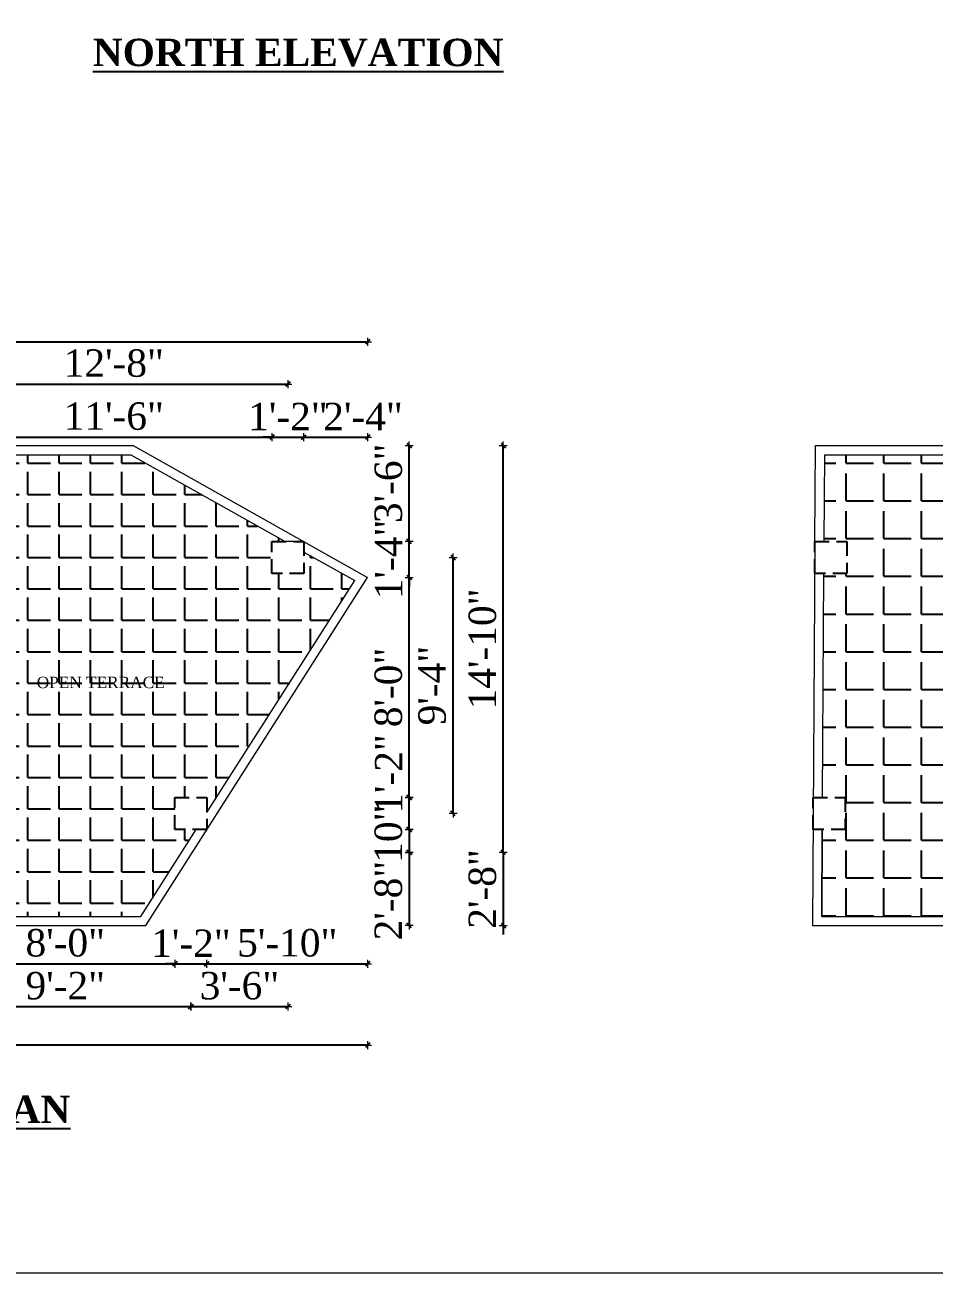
# Model space of a CAD drawing. Header units: inches. Extents: x 4069 to 291496, y -47643 to 12535.
# Drawn here: x 37606 to 38004, y -384 to 162 of the extents above; entities that cross this region are included whole.
import ezdxf

# ---------------------------------------------------------------- set-up
doc = ezdxf.new("R2010")
doc.units = ezdxf.units.IN
doc.header["$LTSCALE"] = 5
doc.header["$MEASUREMENT"] = 0
doc.linetypes.add('HIDDEN', pattern=[0.375, 0.25, -0.125])
for name, color, linetype, lineweight in [('A-WALL', 7, 'Continuous', 9), ('Dimension', 7, 'Continuous', 18), ('ele1', 21, 'Continuous', 20)]:
    doc.layers.add(name, color=color, linetype=linetype, lineweight=lineweight)
doc.layers.add('dim line', color=7, linetype='Continuous', lineweight=15, true_color=0xfab2b2)
doc.layers.add('TEXT', color=6, linetype='Continuous')
doc.layers.add('WALL', color=7, linetype='Continuous')
doc.styles.add('ordinary', font='times.ttf')
doc.dimstyles.new('Copy of 96', dxfattribs={"dimtxt": 7, "dimasz": 4, "dimexe": 0.5, "dimexo": 0.5, "dimgap": 3, "dimtad": 1, "dimdec": 1, "dimzin": 11, "dimdsep": 46, "dimlunit": 4, "dimtxsty": 'ordinary', "dimblk": 'OBLIQUE', "dimcen": 0.09, "dimse1": 1, "dimse2": 1, "dimclrt": 6, "dimazin": 0, "dimtfac": 1, "dimtdec": 1, "dimtix": 1, "dimtmove": 2, "dimatfit": 3, "dimldrblk": 'leader', "dimfxl": 0.5, "dimfxlon": 1, "dimtolj": 1, "dimtzin": 0, "dimarcsym": 0})

# ---------------------------------------------------------------- blocks, each defined once
blk = doc.blocks.new('oblique')
at = {"color": 0, "lineweight": -2}
blk.add_line((0.25, 0.25), (-0.25, -0.25), dxfattribs=at)
at = {"layer": 'dim line', "lineweight": 9}
for p, q in [((-0.4375, 0), (0.4375, 0)), ((0, 0.4375), (0, -0.4375))]:
    blk.add_line(p, q, dxfattribs=at)
blk = doc.blocks.new('*D1778')
at = {"layer": 'A-WALL', "color": 0, "lineweight": -2, "ltscale": 5, "transparency": 16777216}
blk.add_line((37575.35, -248.64), (37671.35, -248.64), dxfattribs=at)
at = {"layer": 'Defpoints', "color": 0, "ltscale": 5, "transparency": 16777216}
for p in [(37575.35, -189.89, -58.17), (37671.35, -189.89), (37671.35, -248.64)]:
    blk.add_point(p, dxfattribs=at)
at = {"layer": 'A-WALL', "color": 0, "lineweight": -2, "ltscale": 5, "transparency": 16777216, "xscale": 4, "yscale": 4, "zscale": 4, "rotation": 180}
blk.add_blockref('oblique', (37575.35, -248.64), dxfattribs=at)
at = {"layer": 'A-WALL', "color": 0, "lineweight": -2, "ltscale": 5, "transparency": 16777216, "xscale": 4, "yscale": 4, "zscale": 4}
blk.add_blockref('oblique', (37671.35, -248.64), dxfattribs=at)
at = {"layer": 'A-WALL', "color": 6, "ltscale": 5, "transparency": 16777216, "insert": (37623.35, -239.54), "char_height": 12, "attachment_point": 5, "style": 'ordinary'}
blk.add_mtext('\\A1;8\'-0"', dxfattribs=at)
blk = doc.blocks.new('_OBLIQUE')
at = {"color": 0, "linetype": 'ByBlock'}
blk.add_line((-0.5, -0.5), (0.5, 0.5), dxfattribs=at)
blk = doc.blocks.new('leader')
at = {"layer": 'Dimension'}
for p, q in [((0, -4.33), (0, 4.33)), ((-4.42, 0), (4.42, 0))]:
    blk.add_line(p, q, dxfattribs=at)
blk = doc.blocks.new('*D1779')
at = {"layer": 'A-WALL', "color": 0, "lineweight": -2, "ltscale": 5, "transparency": 16777216}
for p, q in [((37671.35, -248.64), (37667.35, -248.64)), ((37671.35, -248.64), (37685.35, -248.64)), ((37685.35, -248.64), (37689.35, -248.64))]:
    blk.add_line(p, q, dxfattribs=at)
at = {"layer": 'Defpoints', "color": 0, "ltscale": 5, "transparency": 16777216}
for p in [(37671.35, -189.89), (37685.35, -189.89, -58.17), (37685.35, -248.64)]:
    blk.add_point(p, dxfattribs=at)
at = {"layer": 'A-WALL', "color": 0, "lineweight": -2, "ltscale": 5, "transparency": 16777216, "xscale": 4, "yscale": 4, "zscale": 4}
blk.add_blockref('oblique', (37671.35, -248.64), dxfattribs=at)
at = {"layer": 'A-WALL', "color": 0, "lineweight": -2, "ltscale": 5, "transparency": 16777216, "xscale": 4, "yscale": 4, "zscale": 4, "rotation": 180}
blk.add_blockref('oblique', (37685.35, -248.64), dxfattribs=at)
at = {"layer": 'A-WALL', "color": 6, "ltscale": 5, "transparency": 16777216, "insert": (37678.35, -239.64), "char_height": 12, "attachment_point": 5, "style": 'ordinary'}
blk.add_mtext('\\A1;1\'-2"', dxfattribs=at)
blk = doc.blocks.new('*D1781')
at = {"layer": 'A-WALL', "color": 0, "lineweight": -2, "ltscale": 5, "transparency": 16777216}
blk.add_line((37568.35, -267.4), (37678.35, -267.4), dxfattribs=at)
at = {"layer": 'Defpoints', "color": 0, "ltscale": 5, "transparency": 16777216}
for p in [(37568.35, -182.89, -58.17), (37678.35, -182.89, -58.17), (37678.35, -267.4)]:
    blk.add_point(p, dxfattribs=at)
at = {"layer": 'A-WALL', "color": 0, "lineweight": -2, "ltscale": 5, "transparency": 16777216, "xscale": 4, "yscale": 4, "zscale": 4, "rotation": 180}
blk.add_blockref('oblique', (37568.35, -267.4), dxfattribs=at)
at = {"layer": 'A-WALL', "color": 0, "lineweight": -2, "ltscale": 5, "transparency": 16777216, "xscale": 4, "yscale": 4, "zscale": 4}
blk.add_blockref('oblique', (37678.35, -267.4), dxfattribs=at)
at = {"layer": 'A-WALL', "color": 6, "ltscale": 5, "transparency": 16777216, "insert": (37623.35, -258.28), "char_height": 12, "attachment_point": 5, "style": 'ordinary'}
blk.add_mtext('\\A1;9\'-2"', dxfattribs=at)
blk = doc.blocks.new('*D1731')
at = {"layer": 'A-WALL', "color": 0, "lineweight": -2, "ltscale": 5, "transparency": 16777216}
blk.add_line((37755.69, -284.2), (37342.02, -284.2), dxfattribs=at)
at = {"layer": 'Defpoints', "color": 0, "ltscale": 5, "transparency": 16777216}
for p in [(37755.69, -79.55, -58), (37342.02, -189.89, -58.17), (37342.02, -284.2)]:
    blk.add_point(p, dxfattribs=at)
at = {"layer": 'A-WALL', "color": 0, "lineweight": -2, "ltscale": 5, "transparency": 16777216, "xscale": 4, "yscale": 4, "zscale": 4, "rotation": 180}
blk.add_blockref('oblique', (37342.02, -284.2), dxfattribs=at)
at = {"layer": 'A-WALL', "color": 0, "lineweight": -2, "ltscale": 5, "transparency": 16777216, "xscale": 4, "yscale": 4, "zscale": 4}
blk.add_blockref('oblique', (37755.69, -284.2), dxfattribs=at)
at = {"layer": 'A-WALL', "color": 6, "ltscale": 5, "transparency": 16777216, "insert": (37548.86, -275.1), "char_height": 12, "attachment_point": 5, "style": 'ordinary'}
blk.add_mtext('\\A1;34\'-6"', dxfattribs=at)
blk = doc.blocks.new('*D1733')
at = {"layer": 'A-WALL', "color": 0, "lineweight": -2, "ltscale": 5, "transparency": 16777216}
blk.add_line((37575.35, -18.18), (37713.81, -18.18), dxfattribs=at)
at = {"layer": 'Defpoints', "color": 0, "ltscale": 5, "transparency": 16777216}
for p in [(37713.81, -18.18), (37575.35, -63.89, -58.17), (37713.81, -63.89, -58.17)]:
    blk.add_point(p, dxfattribs=at)
at = {"layer": 'A-WALL', "color": 0, "lineweight": -2, "ltscale": 5, "transparency": 16777216, "xscale": 4, "yscale": 4, "zscale": 4, "rotation": 180}
blk.add_blockref('oblique', (37575.35, -18.18), dxfattribs=at)
at = {"layer": 'A-WALL', "color": 0, "lineweight": -2, "ltscale": 5, "transparency": 16777216, "xscale": 4, "yscale": 4, "zscale": 4}
blk.add_blockref('oblique', (37713.81, -18.18), dxfattribs=at)
at = {"layer": 'A-WALL', "color": 6, "ltscale": 5, "transparency": 16777216, "insert": (37644.58, -9.08), "char_height": 12, "attachment_point": 5, "style": 'ordinary'}
blk.add_mtext('\\A1;11\'-6"', dxfattribs=at)
blk = doc.blocks.new('*D1786')
at = {"layer": 'A-WALL', "color": 0, "lineweight": -2, "ltscale": 5, "transparency": 16777216}
for p, q in [((37713.81, -18.18), (37709.81, -18.18)), ((37713.81, -18.18), (37727.81, -18.18)), ((37727.81, -18.18), (37731.81, -18.18))]:
    blk.add_line(p, q, dxfattribs=at)
at = {"layer": 'Defpoints', "color": 0, "ltscale": 5, "transparency": 16777216}
for p in [(37727.81, -18.18), (37713.81, -63.89, -58.17), (37727.81, -63.89, -58.17)]:
    blk.add_point(p, dxfattribs=at)
at = {"layer": 'A-WALL', "color": 0, "lineweight": -2, "ltscale": 5, "transparency": 16777216, "xscale": 4, "yscale": 4, "zscale": 4}
blk.add_blockref('oblique', (37713.81, -18.18), dxfattribs=at)
at = {"layer": 'A-WALL', "color": 0, "lineweight": -2, "ltscale": 5, "transparency": 16777216, "xscale": 4, "yscale": 4, "zscale": 4, "rotation": 180}
blk.add_blockref('oblique', (37727.81, -18.18), dxfattribs=at)
at = {"layer": 'A-WALL', "color": 6, "ltscale": 5, "transparency": 16777216, "insert": (37720.81, -9.18), "char_height": 12, "attachment_point": 5, "style": 'ordinary'}
blk.add_mtext('\\A1;1\'-2"', dxfattribs=at)
blk = doc.blocks.new('*D1788')
at = {"layer": 'A-WALL', "color": 0, "lineweight": -2, "ltscale": 5, "transparency": 16777216}
blk.add_line((37568.35, 5.01), (37720.81, 5.01), dxfattribs=at)
at = {"layer": 'Defpoints', "color": 0, "ltscale": 5, "transparency": 16777216}
for p in [(37720.81, 5.01), (37568.35, -70.89, -58.17), (37720.81, -70.89, -58.17)]:
    blk.add_point(p, dxfattribs=at)
at = {"layer": 'A-WALL', "color": 0, "lineweight": -2, "ltscale": 5, "transparency": 16777216, "xscale": 4, "yscale": 4, "zscale": 4, "rotation": 180}
blk.add_blockref('oblique', (37568.35, 5.01), dxfattribs=at)
at = {"layer": 'A-WALL', "color": 0, "lineweight": -2, "ltscale": 5, "transparency": 16777216, "xscale": 4, "yscale": 4, "zscale": 4}
blk.add_blockref('oblique', (37720.81, 5.01), dxfattribs=at)
at = {"layer": 'A-WALL', "color": 6, "ltscale": 5, "transparency": 16777216, "insert": (37644.58, 14.12), "char_height": 12, "attachment_point": 5, "style": 'ordinary'}
blk.add_mtext('\\A1;12\'-8"', dxfattribs=at)
blk = doc.blocks.new('*D1735')
at = {"layer": 'A-WALL', "color": 0, "lineweight": -2, "ltscale": 5, "transparency": 16777216}
blk.add_line((37342.84, 23.45), (37755.69, 23.45), dxfattribs=at)
at = {"layer": 'Defpoints', "color": 0, "ltscale": 5, "transparency": 16777216}
for p in [(37755.69, 23.45), (37342.84, -63.89, -58.17), (37755.69, -79.55, -58)]:
    blk.add_point(p, dxfattribs=at)
at = {"layer": 'A-WALL', "color": 0, "lineweight": -2, "ltscale": 5, "transparency": 16777216, "xscale": 4, "yscale": 4, "zscale": 4, "rotation": 180}
blk.add_blockref('oblique', (37342.84, 23.45), dxfattribs=at)
at = {"layer": 'A-WALL', "color": 0, "lineweight": -2, "ltscale": 5, "transparency": 16777216, "xscale": 4, "yscale": 4, "zscale": 4}
blk.add_blockref('oblique', (37755.69, 23.45), dxfattribs=at)
at = {"layer": 'A-WALL', "color": 6, "ltscale": 5, "transparency": 16777216, "insert": (37549.27, 32.55), "char_height": 12, "attachment_point": 5, "style": 'ordinary'}
blk.add_mtext('\\A1;34\'-5"', dxfattribs=at)
blk = doc.blocks.new('*D1790')
at = {"layer": 'A-WALL', "color": 0, "lineweight": -2, "ltscale": 5, "transparency": 16777216}
blk.add_line((37727.81, -18.18), (37755.69, -18.18), dxfattribs=at)
at = {"layer": 'Defpoints', "color": 0, "ltscale": 5, "transparency": 16777216}
for p in [(37755.69, -18.18), (37727.81, -63.89, -58.17), (37755.69, -79.55, -58.17)]:
    blk.add_point(p, dxfattribs=at)
at = {"layer": 'A-WALL', "color": 0, "lineweight": -2, "ltscale": 5, "transparency": 16777216, "xscale": 4, "yscale": 4, "zscale": 4, "rotation": 180}
blk.add_blockref('oblique', (37727.81, -18.18), dxfattribs=at)
at = {"layer": 'A-WALL', "color": 0, "lineweight": -2, "ltscale": 5, "transparency": 16777216, "xscale": 4, "yscale": 4, "zscale": 4}
blk.add_blockref('oblique', (37755.69, -18.18), dxfattribs=at)
at = {"layer": 'A-WALL', "color": 6, "ltscale": 5, "transparency": 16777216, "insert": (37753.68, -9.18), "char_height": 12, "attachment_point": 5, "style": 'ordinary'}
blk.add_mtext('\\A1;2\'-4"', dxfattribs=at)
blk = doc.blocks.new('*D1791')
at = {"layer": 'A-WALL', "color": 0, "lineweight": -2, "ltscale": 5, "transparency": 16777216}
blk.add_line((37685.35, -248.64), (37755.69, -248.64), dxfattribs=at)
at = {"layer": 'Defpoints', "color": 0, "ltscale": 5, "transparency": 16777216}
for p in [(37755.69, -79.55, -116.34), (37685.35, -189.89, -58.17), (37755.69, -248.64)]:
    blk.add_point(p, dxfattribs=at)
at = {"layer": 'A-WALL', "color": 0, "lineweight": -2, "ltscale": 5, "transparency": 16777216, "xscale": 4, "yscale": 4, "zscale": 4, "rotation": 180}
blk.add_blockref('oblique', (37685.35, -248.64), dxfattribs=at)
at = {"layer": 'A-WALL', "color": 0, "lineweight": -2, "ltscale": 5, "transparency": 16777216, "xscale": 4, "yscale": 4, "zscale": 4}
blk.add_blockref('oblique', (37755.69, -248.64), dxfattribs=at)
at = {"layer": 'A-WALL', "color": 6, "ltscale": 5, "transparency": 16777216, "insert": (37720.52, -239.54), "char_height": 12, "attachment_point": 5, "style": 'ordinary'}
blk.add_mtext('\\A1;5\'-10"', dxfattribs=at)
blk = doc.blocks.new('*D1740')
at = {"layer": 'A-WALL', "color": 0, "lineweight": -2, "ltscale": 5, "transparency": 16777216}
blk.add_line((37773.9, -189.89), (37773.9, -175.89), dxfattribs=at)
at = {"layer": 'Defpoints', "color": 0, "ltscale": 5, "transparency": 16777216}
for p in [(37685.35, -175.89, -58.17), (37773.9, -175.89), (37685.35, -189.89, -58.17)]:
    blk.add_point(p, dxfattribs=at)
at = {"layer": 'A-WALL', "color": 0, "lineweight": -2, "ltscale": 5, "transparency": 16777216, "xscale": 4, "yscale": 4, "zscale": 4}
for p, rotation in [((37773.9, -175.89), 90), ((37773.9, -189.89), 270)]:
    blk.add_blockref('oblique', p, dxfattribs=dict(at, rotation=rotation))
at = {"layer": 'A-WALL', "color": 6, "ltscale": 5, "transparency": 16777216, "insert": (37764.9, -165.59), "char_height": 12, "attachment_point": 5, "rotation": 90, "style": 'ordinary'}
blk.add_mtext('\\A1;1\'-2"', dxfattribs=at)
blk = doc.blocks.new('*D1741')
at = {"layer": 'A-WALL', "color": 0, "lineweight": -2, "ltscale": 5, "transparency": 16777216}
blk.add_line((37815.07, -199.89), (37815.07, -21.89), dxfattribs=at)
at = {"layer": 'Defpoints', "color": 0, "ltscale": 5, "transparency": 16777216}
for p in [(37653.03, -21.89, -58.17), (37815.07, -21.89), (37678.98, -199.89, -58.17)]:
    blk.add_point(p, dxfattribs=at)
at = {"layer": 'A-WALL', "color": 0, "lineweight": -2, "ltscale": 5, "transparency": 16777216, "xscale": 4, "yscale": 4, "zscale": 4}
for p, rotation in [((37815.07, -21.89), 90), ((37815.07, -199.89), 270)]:
    blk.add_blockref('oblique', p, dxfattribs=dict(at, rotation=rotation))
at = {"layer": 'A-WALL', "color": 6, "ltscale": 5, "transparency": 16777216, "insert": (37805.97, -110.89), "char_height": 12, "attachment_point": 5, "rotation": 90, "style": 'ordinary'}
blk.add_mtext('\\A1;14\'-10"', dxfattribs=at)
blk = doc.blocks.new('*D1742')
at = {"layer": 'A-WALL', "color": 0, "lineweight": -2, "ltscale": 5, "transparency": 16777216}
blk.add_line((37773.9, -175.89), (37773.9, -79.55), dxfattribs=at)
at = {"layer": 'Defpoints', "color": 0, "ltscale": 5, "transparency": 16777216}
for p in [(37755.69, -79.55, -116.34), (37773.9, -79.55), (37685.35, -175.89, -58.17)]:
    blk.add_point(p, dxfattribs=at)
at = {"layer": 'A-WALL', "color": 0, "lineweight": -2, "ltscale": 5, "transparency": 16777216, "xscale": 4, "yscale": 4, "zscale": 4}
for p, rotation in [((37773.9, -79.55), 90), ((37773.9, -175.89), 270)]:
    blk.add_blockref('oblique', p, dxfattribs=dict(at, rotation=rotation))
at = {"layer": 'A-WALL', "color": 6, "ltscale": 5, "transparency": 16777216, "insert": (37764.8, -127.72), "char_height": 12, "attachment_point": 5, "rotation": 90, "style": 'ordinary'}
blk.add_mtext('\\A1;8\'-0"', dxfattribs=at)
blk = doc.blocks.new('*D1743')
at = {"layer": 'A-WALL', "color": 0, "lineweight": -2, "ltscale": 5, "transparency": 16777216}
for p, q in [((37773.9, -63.89), (37773.9, -59.89)), ((37773.9, -79.55), (37773.9, -63.89)), ((37773.9, -79.55), (37773.9, -83.55))]:
    blk.add_line(p, q, dxfattribs=at)
at = {"layer": 'Defpoints', "color": 0, "ltscale": 5, "transparency": 16777216}
for p in [(37727.81, -63.89, -58.17), (37773.9, -63.89), (37755.69, -79.55, -116.34)]:
    blk.add_point(p, dxfattribs=at)
at = {"layer": 'A-WALL', "color": 0, "lineweight": -2, "ltscale": 5, "transparency": 16777216, "xscale": 4, "yscale": 4, "zscale": 4}
for p, rotation in [((37773.9, -63.89), 270), ((37773.9, -79.55), 90)]:
    blk.add_blockref('oblique', p, dxfattribs=dict(at, rotation=rotation))
at = {"layer": 'A-WALL', "color": 6, "ltscale": 5, "transparency": 16777216, "insert": (37764.9, -71.72), "char_height": 12, "attachment_point": 5, "rotation": 90, "style": 'ordinary'}
blk.add_mtext('\\A1;1\'-4"', dxfattribs=at)
blk = doc.blocks.new('*D1744')
at = {"layer": 'A-WALL', "color": 0, "lineweight": -2, "ltscale": 5, "transparency": 16777216}
blk.add_line((37773.9, -189.89), (37773.9, -199.89), dxfattribs=at)
at = {"layer": 'Defpoints', "color": 0, "ltscale": 5, "transparency": 16777216}
for p in [(37685.35, -189.89, -58.17), (37678.98, -199.89, -58), (37773.9, -199.89)]:
    blk.add_point(p, dxfattribs=at)
at = {"layer": 'A-WALL', "color": 0, "lineweight": -2, "ltscale": 5, "transparency": 16777216, "xscale": 4, "yscale": 4, "zscale": 4}
for p, rotation in [((37773.9, -189.89), 90), ((37773.9, -199.89), 270)]:
    blk.add_blockref('oblique', p, dxfattribs=dict(at, rotation=rotation))
at = {"layer": 'A-WALL', "color": 6, "ltscale": 5, "transparency": 16777216, "insert": (37764.8, -191.7), "char_height": 12, "attachment_point": 5, "rotation": 90, "style": 'ordinary'}
blk.add_mtext('\\A1;10"', dxfattribs=at)
blk = doc.blocks.new('*D1746')
at = {"layer": 'A-WALL', "color": 0, "lineweight": -2, "ltscale": 5, "transparency": 16777216}
blk.add_line((37793.07, -182.89), (37793.07, -70.89), dxfattribs=at)
at = {"layer": 'Defpoints', "color": 0, "ltscale": 5, "transparency": 16777216}
for p in [(37720.81, -70.89, -58.17), (37793.07, -70.89), (37678.35, -182.89, -58.17)]:
    blk.add_point(p, dxfattribs=at)
at = {"layer": 'A-WALL', "color": 0, "lineweight": -2, "ltscale": 5, "transparency": 16777216, "xscale": 4, "yscale": 4, "zscale": 4}
for p, rotation in [((37793.07, -70.89), 90), ((37793.07, -182.89), 270)]:
    blk.add_blockref('oblique', p, dxfattribs=dict(at, rotation=rotation))
at = {"layer": 'A-WALL', "color": 6, "ltscale": 5, "transparency": 16777216, "insert": (37783.95, -126.89), "char_height": 12, "attachment_point": 5, "rotation": 90, "style": 'ordinary'}
blk.add_mtext('\\A1;9\'-4"', dxfattribs=at)
blk = doc.blocks.new('*D1747')
at = {"layer": 'A-WALL', "color": 0, "lineweight": -2, "ltscale": 5, "transparency": 16777216}
blk.add_line((37773.9, -63.89), (37773.9, -21.89), dxfattribs=at)
at = {"layer": 'Defpoints', "color": 0, "ltscale": 5, "transparency": 16777216}
for p in [(37653.03, -21.89, -58.17), (37773.9, -21.89), (37727.81, -63.89, -58.17)]:
    blk.add_point(p, dxfattribs=at)
at = {"layer": 'A-WALL', "color": 0, "lineweight": -2, "ltscale": 5, "transparency": 16777216, "xscale": 4, "yscale": 4, "zscale": 4}
for p, rotation in [((37773.9, -21.89), 90), ((37773.9, -63.89), 270)]:
    blk.add_blockref('oblique', p, dxfattribs=dict(at, rotation=rotation))
at = {"layer": 'A-WALL', "color": 6, "ltscale": 5, "transparency": 16777216, "insert": (37764.8, -38.42), "char_height": 12, "attachment_point": 5, "rotation": 90, "style": 'ordinary'}
blk.add_mtext('\\A1;3\'-6"', dxfattribs=at)
blk = doc.blocks.new('*D1794')
at = {"layer": 'A-WALL', "color": 0, "lineweight": -2, "ltscale": 5, "transparency": 16777216}
blk.add_line((37773.9, -199.89), (37773.9, -231.89), dxfattribs=at)
at = {"layer": 'Defpoints', "color": 0, "ltscale": 5, "transparency": 16777216}
for p in [(37678.98, -199.89, -58), (37658.58, -231.89, -58.17), (37773.9, -231.89)]:
    blk.add_point(p, dxfattribs=at)
at = {"layer": 'A-WALL', "color": 0, "lineweight": -2, "ltscale": 5, "transparency": 16777216, "xscale": 4, "yscale": 4, "zscale": 4}
for p, rotation in [((37773.9, -199.89), 90), ((37773.9, -231.89), 270)]:
    blk.add_blockref('oblique', p, dxfattribs=dict(at, rotation=rotation))
at = {"layer": 'A-WALL', "color": 6, "ltscale": 5, "transparency": 16777216, "insert": (37764.8, -220.98), "char_height": 12, "attachment_point": 5, "rotation": 90, "style": 'ordinary'}
blk.add_mtext('\\A1;2\'-8"', dxfattribs=at)
blk = doc.blocks.new('*D1748')
at = {"layer": 'A-WALL', "color": 0, "lineweight": -2, "ltscale": 5, "transparency": 16777216}
for p, q in [((37815.07, -199.89), (37815.07, -195.89)), ((37815.07, -199.89), (37815.07, -231.89)), ((37815.07, -231.89), (37815.07, -235.89))]:
    blk.add_line(p, q, dxfattribs=at)
at = {"layer": 'Defpoints', "color": 0, "ltscale": 5, "transparency": 16777216}
for p in [(37678.98, -199.89, -58.17), (37658.58, -231.89, -58), (37815.07, -231.89)]:
    blk.add_point(p, dxfattribs=at)
at = {"layer": 'A-WALL', "color": 0, "lineweight": -2, "ltscale": 5, "transparency": 16777216, "xscale": 4, "yscale": 4, "zscale": 4}
for p, rotation in [((37815.07, -199.89), 270), ((37815.07, -231.89), 90)]:
    blk.add_blockref('oblique', p, dxfattribs=dict(at, rotation=rotation))
at = {"layer": 'A-WALL', "color": 6, "ltscale": 5, "transparency": 16777216, "insert": (37805.97, -215.89), "char_height": 12, "attachment_point": 5, "rotation": 90, "style": 'ordinary'}
blk.add_mtext('\\A1;2\'-8"', dxfattribs=at)
blk = doc.blocks.new('*D1795')
at = {"layer": 'A-WALL', "color": 0, "lineweight": -2, "ltscale": 5, "transparency": 16777216}
blk.add_line((37678.35, -267.4), (37720.81, -267.4), dxfattribs=at)
at = {"layer": 'Defpoints', "color": 0, "ltscale": 5, "transparency": 16777216}
for p in [(37720.81, -70.89, -58.17), (37678.35, -182.89, -58.17), (37720.81, -267.4)]:
    blk.add_point(p, dxfattribs=at)
at = {"layer": 'A-WALL', "color": 0, "lineweight": -2, "ltscale": 5, "transparency": 16777216, "xscale": 4, "yscale": 4, "zscale": 4, "rotation": 180}
blk.add_blockref('oblique', (37678.35, -267.4), dxfattribs=at)
at = {"layer": 'A-WALL', "color": 0, "lineweight": -2, "ltscale": 5, "transparency": 16777216, "xscale": 4, "yscale": 4, "zscale": 4}
blk.add_blockref('oblique', (37720.81, -267.4), dxfattribs=at)
at = {"layer": 'A-WALL', "color": 6, "ltscale": 5, "transparency": 16777216, "insert": (37699.58, -258.29), "char_height": 12, "attachment_point": 5, "style": 'ordinary'}
blk.add_mtext('\\A1;3\'-6"', dxfattribs=at)

msp = doc.modelspace()

# ---------------------------------------------------------------- hatches: boundary and pattern name
at = {"layer": 'WALL', "linetype": 'ByBlock', "ltscale": 5, "true_color": 0xf8991e}
h = msp.add_hatch(dxfattribs=at)
h.set_pattern_fill('ANGLE', color=30, scale=50)
h.set_pattern_definition([(0, (10299.375, -1679.609), (0, 13.75), [10, -3.75]), (90, (10299.375, -1679.609), (-13.75, 8e-16), [10, -3.75])])
h.paths.add_polyline_path([(37651.98113, -25.88806), (37571.35337, -25.88806), (37571.35337, -27.88806), (37565.35337, -27.88806), (37565.35337, -30.38806), (37593.31521, -30.38806, -0.414213562), (37565.35337, -61.3499), (37565.35337, -63.88806), (37575.35337, -63.88806), (37575.35337, -77.88806), (37575.35337, -227.88806), (37656.38623, -227.88806), (37680.60977, -189.88806), (37671.35337, -189.88806), (37671.35337, -175.88806), (37685.35337, -175.88806), (37685.35337, -182.44667), (37750.04393, -80.9652), (37727.807, -68.47579), (37727.807, -77.88806), (37713.807, -77.88806), (37713.807, -63.88806), (37719.63872, -63.88806)])
h.paths.add_polyline_path([(37610.18331, -130.84304), (37667.44178, -130.84343), (37667.44185, -120.16751), (37610.18338, -120.16712)], flags=24)
h = msp.add_hatch(dxfattribs=at)
h.set_pattern_fill('ANGLE', color=30, scale=60)
h.set_pattern_definition([(0, (10212.068, -1679.61), (0, 16.5), [12, -4.5]), (90, (10212.068, -1679.61), (-16.5, 1e-15), [12, -4.5])])
h.paths.add_polyline_path([(38056.33314, -25.88806), (37955.74674, -25.88806), (37955.49863, -63.88806), (37965.49854, -63.88806), (37965.49854, -77.88806), (37955.40722, -77.88806), (37954.76735, -175.88806), (37964.76727, -175.88806), (37964.76727, -189.88806), (37954.67594, -189.88806), (37954.42783, -227.88806), (38056.33314, -227.88806)])

# ---------------------------------------------------------------- linework, layer by layer
at = {"layer": 'A-WALL', "ltscale": 5}
for p, q in [((37343.11665, -21.88806), (37653.02756, -21.88806)), ((37571.35337, -25.88806), (37651.98113, -25.88806)), ((37651.98113, -25.88806), (37719.63872, -63.88806)), ((37653.02756, -21.88806), (37755.69041, -79.54883)), ((37951.49854, -63.88806), (37951.77277, -21.88806)), ((37951.77277, -21.88806), (38261.68368, -21.88806)), ((37955.49863, -63.88806), (37955.74674, -25.88806)), ((37955.74674, -25.88806), (38216.00949, -25.88806)), ((37727.807, -63.88806), (37713.807, -63.88806)), ((37951.49854, -63.88806), (37950.40163, -231.88806)), ((37713.807, -66.34732), (37713.84468, -66.36849)), ((37727.807, -68.47579), (37750.04393, -80.9652)), ((37658.57998, -231.88806), (37755.69041, -79.54883)), ((37685.35337, -182.44667), (37750.04393, -80.9652)), ((37954.76735, -175.88806), (37955.40722, -77.88806)), ((37656.38623, -227.88806), (37680.60977, -189.88806)), ((37656.38623, -227.88806), (37680.60977, -189.88806)), ((37954.67594, -189.88806), (37954.42783, -227.88806)), ((37954.42783, -227.88806), (37954.67594, -189.88806)), ((37575.35337, -227.88806), (37656.38623, -227.88806)), ((37954.42783, -227.88806), (38216.00949, -227.88806)), ((37341.74551, -231.88806), (37658.57998, -231.88806)), ((37950.40163, -231.88806), (38267.2361, -231.88806))]:
    msp.add_line(p, q, dxfattribs=at)
at = {"layer": 'ele1', "elevation": -58.16904}
msp.add_lwpolyline([(36094.27095, 1771.3776), (39179.2354, 1771.3776), (39179.2354, -383.95537), (36094.27095, -383.95537)], close=True, dxfattribs=at)
msp.add_lwpolyline([(36094.27095, 1771.3776), (39179.2354, 1771.3776), (39179.2354, -383.95537), (36094.27095, -383.95537)], close=True, dxfattribs=at)
at = {"layer": 'WALL', "color": 2, "linetype": 'HIDDEN', "ltscale": 5}
for points in [[(37713.807, -63.88806), (37727.807, -63.88806), (37727.807, -77.88806), (37713.807, -77.88806)], [(37951.49854, -63.88806), (37965.49854, -63.88806), (37965.49854, -77.88806), (37951.49854, -77.88806)], [(37671.35337, -175.88806), (37685.35337, -175.88806), (37685.35337, -189.88806), (37671.35337, -189.88806)], [(37950.76727, -175.88806), (37964.76727, -175.88806), (37964.76727, -189.88806), (37950.76727, -189.88806)]]:
    msp.add_lwpolyline(points, close=True, dxfattribs=at)

# ---------------------------------------------------------------- texts
at = {"layer": 'TEXT', "char_height": 12, "width": 219.8150831, "attachment_point": 8, "rotation": 359.9996119, "style": 'ordinary'}
for s, insert in [('{\\fTimes New Roman|b1|i0|c0|p18;\\LNORTH ELEVATION}', (37725.27704, 143.8552, -58.16904)), ('{\\fTimes New Roman|b1|i0|c0|p18;\\LFOURTH FLOOR PLAN}', (37525.38587, -318.52634, 58.16904))]:
    msp.add_mtext(s, dxfattribs=dict(at, insert=insert))
at = {"layer": 'TEXT', "insert": (37638.85762, -128.10801, 58.16904), "char_height": 5, "attachment_point": 8, "rotation": 359.9996119, "style": 'ordinary'}
msp.add_mtext_dynamic_manual_height_columns('OPEN TERRACE', width=101.5687276, gutter_width=1720.71691, heights=[0], dxfattribs=at)

# ---------------------------------------------------------------- dimensions: what is measured, and where the dimension line sits
at = {"layer": 'A-WALL', "ltscale": 5}
for base, p1, p2, picture, middle in [((37755.69041, 23.44704, 58.16904), (37342.84242, -63.88806), (37755.69041, -79.54883, 0.16904), '*D1735', (37549.26642, 32.55087, 58.16904)), ((37720.807, 5.01424, 58.16904), (37568.35337, -70.88806), (37720.807, -70.88806), '*D1788', (37644.58019, 14.11806, 58.16904)), ((37713.807, -18.17894, 58.16904), (37575.35337, -63.88806), (37713.807, -63.88806), '*D1733', (37644.58019, -9.07512, 58.16904)), ((37727.807, -18.17894, 58.16904), (37713.807, -63.88806), (37727.807, -63.88806), '*D1786', (37720.807, -9.17894, 58.16904)), ((37720.807, -267.39744, 58.16904), (37678.35337, -182.88806), (37720.807, -70.88806), '*D1795', (37699.58019, -258.29362, 58.16904)), ((37342.01973, -284.2047, 58.16904), (37755.69041, -79.54883, 0.16904), (37342.01973, -189.88806), '*D1731', (37548.85507, -275.10088, 58.16904)), ((37755.69041, -248.64465, 58.16904), (37685.35337, -189.88806), (37755.69041, -79.54883, -58.16904), '*D1791', (37720.52189, -239.54083, 58.16904)), ((37678.35337, -267.39744, 58.16904), (37568.35337, -182.88806), (37678.35337, -182.88806), '*D1781', (37623.35337, -258.27632, 58.16904)), ((37671.35337, -248.64465, 58.16904), (37575.35337, -189.88806), (37671.35337, -189.88806, 58.16904), '*D1778', (37623.35337, -239.54083, 58.16904)), ((37685.35337, -248.64465, 58.16904), (37671.35337, -189.88806, 58.16904), (37685.35337, -189.88806), '*D1779', (37678.35337, -239.64465, 58.16904))]:
    dim = msp.add_linear_dim(base=base, p1=p1, p2=p2, dimstyle='Copy of 96', override={"dimtxt": 12, "dimdec": 0, "dimblk": 'oblique', "dimtdec": 0, "dimarcsym": 1}, dxfattribs=at)
    dim.commit()
    dim.dimension.update_dxf_attribs({"geometry": picture, "text_midpoint": middle})
dim = msp.add_linear_dim(base=(37755.69041, -18.17894, 58.16904), p1=(37727.807, -63.88806), p2=(37755.69041, -79.54883), dimstyle='Copy of 96', override={"dimtxt": 12, "dimdec": 0, "dimblk": 'oblique', "dimtdec": 0, "dimarcsym": 1}, dxfattribs=at)
dim.commit()
dim.dimension.update_dxf_attribs({"geometry": '*D1790', "text_midpoint": (37753.68232, -9.17894, 58.16904), "dimtype": 160})
for base, p1, p2, picture, middle in [((37815.06888, -21.88806, 58.16904), (37678.97875, -199.88806), (37653.02756, -21.88806), '*D1741', (37805.96506, -110.88806, 58.16904)), ((37773.89964, -63.88806, 58.16904), (37755.69041, -79.54883, -58.16904), (37727.807, -63.88806), '*D1743', (37764.89964, -71.71844, 58.16904)), ((37793.07491, -70.88806, 58.16904), (37678.35337, -182.88806), (37720.807, -70.88806), '*D1746', (37783.95378, -126.88806, 58.16904)), ((37773.89964, -79.54883, 58.16904), (37685.35337, -175.88806), (37755.69041, -79.54883, -58.16904), '*D1742', (37764.79582, -127.71844, 58.16904)), ((37815.06888, -231.88806, 58.16904), (37678.97875, -199.88806), (37658.57998, -231.88806, 0.16904), '*D1748', (37805.96506, -215.88806, 58.16904))]:
    dim = msp.add_linear_dim(base=base, p1=p1, p2=p2, angle=90, dimstyle='Copy of 96', override={"dimtxt": 12, "dimdec": 0, "dimblk": 'oblique', "dimtdec": 0, "dimarcsym": 1}, dxfattribs=at)
    dim.commit()
    dim.dimension.update_dxf_attribs({"geometry": picture, "text_midpoint": middle})
for base, p1, p2, picture, middle in [((37773.89964, -21.88806, 58.16904), (37727.807, -63.88806), (37653.02756, -21.88806), '*D1747', (37764.79582, -38.42045, 58.16904)), ((37773.89964, -175.88806, 58.16904), (37685.35337, -189.88806), (37685.35337, -175.88806), '*D1740', (37764.89964, -165.58607, 58.16904)), ((37773.89964, -199.88806, 58.16904), (37685.35337, -189.88806), (37678.97875, -199.88806, 0.16904), '*D1744', (37764.79582, -191.70079, 58.16904)), ((37773.89964, -231.88806, 58.16904), (37678.97875, -199.88806, 0.16904), (37658.57998, -231.88806), '*D1794', (37764.79582, -220.977, 58.16904))]:
    dim = msp.add_linear_dim(base=base, p1=p1, p2=p2, angle=90, dimstyle='Copy of 96', override={"dimtxt": 12, "dimdec": 0, "dimblk": 'oblique', "dimtdec": 0, "dimarcsym": 1}, dxfattribs=at)
    dim.commit()
    dim.dimension.update_dxf_attribs({"geometry": picture, "text_midpoint": middle, "dimtype": 160})

doc.saveas('drawing.dxf')
